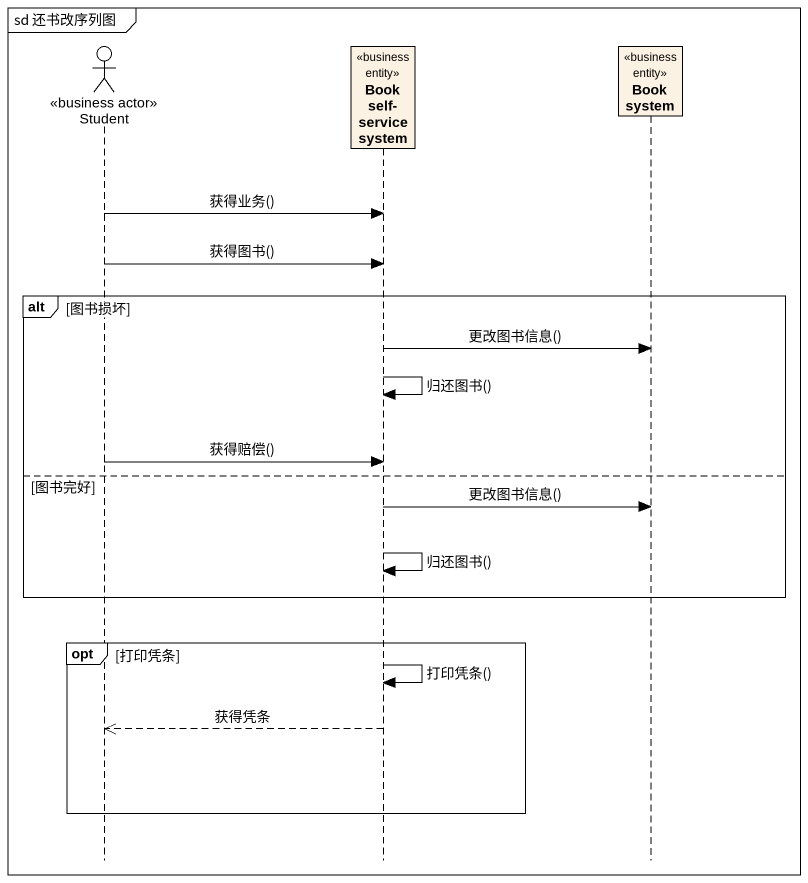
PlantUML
@startuml
mainframe sd 还书改序列图
hide footbox
actor Student <<business actor>>
participant "Book self-service system" as Book_self_service_system <<business entity>>
participant "Book system" as Book_system <<business entity>>

Student -> Book_self_service_system : 获得业务()
Student -> Book_self_service_system : 获得图书()
alt 图书损坏
  Book_self_service_system -> Book_system : 更改图书信息()
  Book_self_service_system -> Book_self_service_system : 归还图书()
  Student -> Book_self_service_system : 获得赔偿()
else 图书完好
  Book_self_service_system -> Book_system : 更改图书信息()
  Book_self_service_system -> Book_self_service_system : 归还图书()
end
opt 打印凭条
  Book_self_service_system -> Book_self_service_system : 打印凭条()
  Book_self_service_system -->> Student : 获得凭条
end
@enduml
